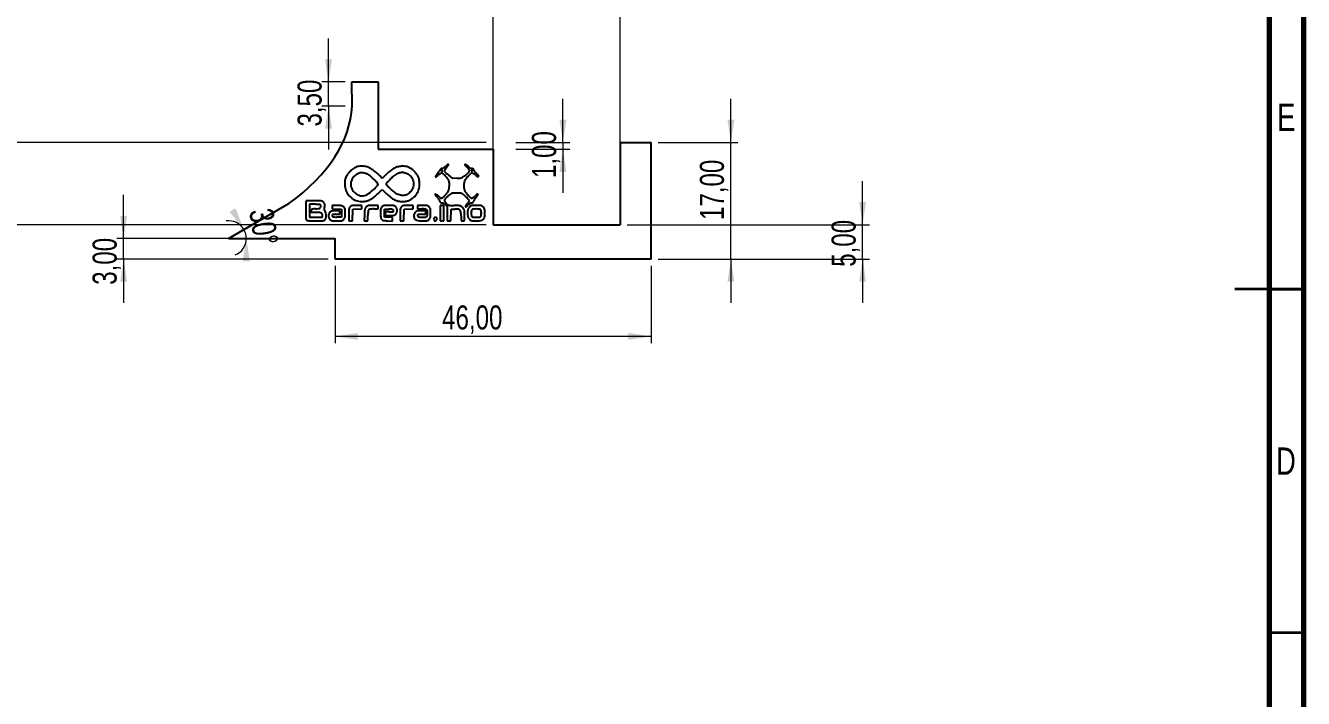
# Model space of a CAD drawing. Header units: millimetres. Extents: x 15 to 589, y 5 to 415.
# Drawn here: x 403 to 589, y 150.4 to 248.4 of the extents above; entities that cross this region are included whole.
import ezdxf

# ---------------------------------------------------------------- set-up
doc = ezdxf.new("R2010")
doc.units = ezdxf.units.MM
doc.styles.add('SLDTEXTSTYLE0', font='TXT', dxfattribs={"width": 0.75})
doc.dimstyles.new('SLDDIMSTYLE0', dxfattribs={"dimtxt": 3.5, "dimasz": 3.302, "dimexe": 0, "dimexo": 0.0625, "dimgap": 0.875, "dimtad": 1, "dimrnd": 1e-09, "dimzin": 12, "dimdsep": 46, "dimtxsty": 'SLDTEXTSTYLE0', "dimsah": 1, "dimcen": 0.09, "dimadec": 0, "dimazin": 3, "dimtfac": 1, "dimtofl": 0, "dimtmove": 0, "dimatfit": 3, "dimfxl": 1, "dimfrac": 2, "dimtolj": 1, "dimtzin": 12, "dimarcsym": 0})
doc.dimstyles.new('SLDDIMSTYLE1', dxfattribs={"dimtxt": 3.5, "dimasz": 3.302, "dimexe": 0, "dimexo": 0.0625, "dimgap": 0.875, "dimtad": 1, "dimrnd": 1e-09, "dimzin": 12, "dimdsep": 46, "dimtxsty": 'SLDTEXTSTYLE0', "dimsah": 1, "dimcen": 0.09, "dimadec": 0, "dimazin": 3, "dimtfac": 1, "dimtmove": 0, "dimatfit": 0, "dimfxl": 1, "dimfrac": 2, "dimtolj": 1, "dimtzin": 12, "dimarcsym": 0})
doc.dimstyles.new('SLDDIMSTYLE2', dxfattribs={"dimtxt": 3.5, "dimasz": 3.302, "dimexe": 0, "dimexo": 0.0625, "dimgap": 0.875, "dimtad": 1, "dimdec": 4, "dimzin": 12, "dimdsep": 46, "dimtxsty": 'SLDTEXTSTYLE0', "dimsah": 1, "dimcen": 0.09, "dimazin": 3, "dimtfac": 1, "dimtofl": 0, "dimtmove": 0, "dimatfit": 3, "dimfxl": 1, "dimfrac": 2, "dimtolj": 1, "dimtzin": 12, "dimarcsym": 0})

# ---------------------------------------------------------------- blocks, each defined once
blk = doc.blocks.new('_D_8')
at = {"color": 7, "linetype": 'Continuous', "lineweight": 0}
for p, q in [((471.06, 220.37), (471.06, 252.01)), ((489.56, 220.37), (489.56, 252.01)), ((471.06, 251.01), (489.56, 251.01)), ((489.56, 251.01), (496.17, 251.01))]:
    blk.add_line(p, q, dxfattribs=at)
at = {"color": 7, "linetype": 'Continuous', "lineweight": 18}
for points in [[(471.06, 251.01), (474.36, 250.5), (474.36, 251.52)], [(489.56, 251.01), (486.25, 251.52), (486.25, 250.5)]]:
    blk.add_solid(points, dxfattribs=at)
at = {"color": 7, "linetype": 'Continuous', "lineweight": 18, "insert": (484.53, 255.52), "char_height": 3.5, "attachment_point": 1, "style": 'SLDTEXTSTYLE0'}
blk.add_mtext('18,50', dxfattribs=at)
blk = doc.blocks.new('_D_9')
at = {"color": 7, "linetype": 'Continuous', "lineweight": 0}
for p, q in [((400.37, 231.37), (400.37, 237.72)), ((470.06, 231.37), (399.37, 231.37)), ((400.37, 231.37), (400.37, 219.37)), ((470.06, 219.37), (399.37, 219.37)), ((400.37, 219.37), (400.37, 213.02))]:
    blk.add_line(p, q, dxfattribs=at)
at = {"color": 7, "linetype": 'Continuous', "lineweight": 18}
for points in [[(400.37, 231.37), (400.88, 234.67), (399.87, 234.67)], [(400.37, 219.37), (399.87, 216.07), (400.88, 216.07)]]:
    blk.add_solid(points, dxfattribs=at)
at = {"color": 7, "linetype": 'Continuous', "lineweight": 18, "insert": (395.86, 220.06), "char_height": 3.5, "attachment_point": 1, "rotation": 90, "style": 'SLDTEXTSTYLE0'}
blk.add_mtext('12,00', dxfattribs=at)
blk = doc.blocks.new('_D_10')
at = {"color": 7, "linetype": 'Continuous', "lineweight": 0}
for p, q in [((448.06, 213.37), (448.06, 202.11)), ((494.06, 213.37), (494.06, 202.11)), ((494.06, 203.11), (448.06, 203.11))]:
    blk.add_line(p, q, dxfattribs=at)
at = {"color": 7, "linetype": 'Continuous', "lineweight": 18}
for points in [[(448.06, 203.11), (451.36, 202.61), (451.36, 203.62)], [(494.06, 203.11), (490.75, 203.62), (490.75, 202.61)]]:
    blk.add_solid(points, dxfattribs=at)
at = {"color": 7, "linetype": 'Continuous', "lineweight": 18, "insert": (463.63, 207.63), "char_height": 3.5, "attachment_point": 1, "style": 'SLDTEXTSTYLE0'}
blk.add_mtext('46,00', dxfattribs=at)
blk = doc.blocks.new('_D_11')
at = {"color": 7, "linetype": 'Continuous', "lineweight": 0}
for p, q in [((505.67, 231.37), (505.67, 237.72)), ((495.06, 231.37), (506.67, 231.37)), ((505.67, 214.37), (505.67, 231.37)), ((495.06, 214.37), (506.67, 214.37)), ((505.67, 214.37), (505.67, 208.02))]:
    blk.add_line(p, q, dxfattribs=at)
at = {"color": 7, "linetype": 'Continuous', "lineweight": 18}
for points in [[(505.67, 231.37), (506.17, 234.67), (505.16, 234.67)], [(505.67, 214.37), (505.16, 211.07), (506.17, 211.07)]]:
    blk.add_solid(points, dxfattribs=at)
at = {"color": 7, "linetype": 'Continuous', "lineweight": 18, "insert": (501.15, 220.06), "char_height": 3.5, "attachment_point": 1, "rotation": 90, "style": 'SLDTEXTSTYLE0'}
blk.add_mtext('17,00', dxfattribs=at)
blk = doc.blocks.new('_D_12')
at = {"color": 7, "linetype": 'Continuous', "lineweight": 0}
for p, q in [((524.83, 219.37), (524.83, 225.72)), ((490.56, 219.37), (525.83, 219.37)), ((524.83, 214.37), (524.83, 219.37)), ((495.06, 214.37), (525.83, 214.37)), ((524.83, 214.37), (524.83, 208.02))]:
    blk.add_line(p, q, dxfattribs=at)
at = {"color": 7, "linetype": 'Continuous', "lineweight": 18}
for points in [[(524.83, 219.37), (525.34, 222.67), (524.33, 222.67)], [(524.83, 214.37), (524.33, 211.07), (525.34, 211.07)]]:
    blk.add_solid(points, dxfattribs=at)
at = {"color": 7, "linetype": 'Continuous', "lineweight": 18, "insert": (520.32, 213.25), "char_height": 3.5, "attachment_point": 1, "rotation": 90, "style": 'SLDTEXTSTYLE0'}
blk.add_mtext('5,00', dxfattribs=at)
blk = doc.blocks.new('_D_13')
at = {"color": 7, "linetype": 'Continuous', "lineweight": 18}
for start, end in [(30, 97.8964), (0, 30), (292.1036, 0)]:
    blk.add_arc((432.55, 217.37), 2.58, start, end, dxfattribs=at)
for points in [[(434.78, 218.66), (433.57, 221.77), (432.69, 221.26)], [(435.13, 217.37), (434.62, 214.07), (435.64, 214.07)]]:
    blk.add_solid(points, dxfattribs=at)
at = {"color": 7, "linetype": 'Continuous', "lineweight": 18, "insert": (438.99, 221.97), "char_height": 3.5, "attachment_point": 1, "rotation": 279.1196, "style": 'SLDTEXTSTYLE0'}
blk.add_mtext('30°', dxfattribs=at)
blk = doc.blocks.new('_D_14')
at = {"color": 7, "linetype": 'Continuous', "lineweight": 0}
for p, q in [((447.1, 240.16), (447.1, 246.51)), ((449.51, 240.16), (446.1, 240.16)), ((447.1, 236.66), (447.1, 240.16)), ((449.52, 236.66), (446.1, 236.66)), ((447.1, 236.66), (447.1, 230.31))]:
    blk.add_line(p, q, dxfattribs=at)
at = {"color": 7, "linetype": 'Continuous', "lineweight": 18}
for points in [[(447.1, 240.16), (447.61, 243.46), (446.59, 243.46)], [(447.1, 236.66), (446.59, 233.35), (447.61, 233.35)]]:
    blk.add_solid(points, dxfattribs=at)
at = {"color": 7, "linetype": 'Continuous', "lineweight": 18, "insert": (442.59, 233.67), "char_height": 3.5, "attachment_point": 1, "rotation": 90, "style": 'SLDTEXTSTYLE0'}
blk.add_mtext('3,50', dxfattribs=at)
blk = doc.blocks.new('_D_15')
at = {"color": 7, "linetype": 'Continuous', "lineweight": 0}
for p, q in [((417.27, 217.37), (417.27, 223.72)), ((447.06, 217.37), (416.27, 217.37)), ((417.27, 214.37), (417.27, 217.37)), ((447.06, 214.37), (416.27, 214.37)), ((417.27, 214.37), (417.27, 208.02))]:
    blk.add_line(p, q, dxfattribs=at)
at = {"color": 7, "linetype": 'Continuous', "lineweight": 18}
for points in [[(417.27, 217.37), (417.78, 220.67), (416.77, 220.67)], [(417.27, 214.37), (416.77, 211.07), (417.78, 211.07)]]:
    blk.add_solid(points, dxfattribs=at)
at = {"color": 7, "linetype": 'Continuous', "lineweight": 18, "insert": (412.76, 210.63), "char_height": 3.5, "attachment_point": 1, "rotation": 90, "style": 'SLDTEXTSTYLE0'}
blk.add_mtext('3,00', dxfattribs=at)
blk = doc.blocks.new('_D_16')
at = {"color": 7, "linetype": 'Continuous', "lineweight": 0}
for p, q in [((481.22, 231.37), (481.22, 237.72)), ((474.37, 231.37), (482.22, 231.37)), ((481.22, 231.37), (481.22, 230.37)), ((474.37, 230.37), (482.22, 230.37)), ((481.22, 230.37), (481.22, 224.02))]:
    blk.add_line(p, q, dxfattribs=at)
at = {"color": 7, "linetype": 'Continuous', "lineweight": 18}
for points in [[(481.22, 231.37), (481.73, 234.67), (480.71, 234.67)], [(481.22, 230.37), (480.71, 227.07), (481.73, 227.07)]]:
    blk.add_solid(points, dxfattribs=at)
at = {"color": 7, "linetype": 'Continuous', "lineweight": 18, "insert": (476.71, 226.17), "char_height": 3.5, "attachment_point": 1, "rotation": 90, "style": 'SLDTEXTSTYLE0'}
blk.add_mtext('1,00', dxfattribs=at)

msp = doc.modelspace()

# ---------------------------------------------------------------- linework, layer by layer
at = {"color": 7, "linetype": 'Continuous', "lineweight": 70}
for p, q in [((589, 415), (589, 5)), ((584, 410), (584, 10))]:
    msp.add_line(p, q, dxfattribs=at)
at = {"color": 7, "linetype": 'Continuous', "lineweight": 25}
for p, q in [((450.51534, 236.65556), (450.50884, 240.15556)), ((450.50884, 240.15556), (454.31649, 240.15556)), ((454.31649, 240.15556), (454.31649, 230.3693)), ((489.55514, 231.3693), (489.55514, 219.3693)), ((489.55514, 231.3693), (494.05514, 231.3693)), ((494.05514, 214.3693), (494.05514, 231.3693)), ((454.31649, 230.3693), (471.05514, 230.3693)), ((471.05514, 230.3693), (471.05514, 219.3693)), ((454.88615, 226.11439), (454.54491, 226.50206)), ((455.53457, 226.73868), (454.88615, 226.11439)), ((465.18006, 226.12907), (464.58972, 226.57919)), ((465.8121, 226.13894), (465.18006, 226.12907)), ((454.28332, 223.89566), (454.9192, 224.51285)), ((454.9192, 224.51285), (455.54881, 223.89566)), ((432.55054, 217.3693), (441.34005, 222.44393)), ((445.16277, 222.34738), (444.31548, 222.37226)), ((444.31548, 222.37226), (444.31548, 220.45406)), ((444.5762, 221.1493), (444.5762, 221.4002)), ((448.27395, 222.19215), (447.61786, 222.19215)), ((447.61786, 222.19215), (447.61786, 221.67804)), ((447.61786, 221.67804), (448.96488, 221.62727)), ((448.74762, 221.41001), (448.13533, 221.41001)), ((448.74762, 220.88858), (448.74762, 221.41001)), ((448.96488, 221.62727), (448.96488, 220.49751)), ((450.56632, 219.93263), (450.61606, 221.62727)), ((450.61606, 221.62727), (451.96308, 221.67804)), ((451.96308, 222.19215), (451.23612, 222.19215)), ((451.96308, 221.67804), (451.96308, 222.19215)), ((454.30951, 222.19215), (453.57567, 222.19215)), ((453.6751, 221.67073), (454.30951, 221.67073)), ((454.30951, 221.67073), (454.30951, 222.19215)), ((455.22201, 220.49751), (455.22201, 221.62727)), ((455.22201, 221.62727), (455.87381, 221.62727)), ((458.04011, 219.93263), (458.08986, 221.62727)), ((458.08986, 221.62727), (459.43688, 221.67804)), ((459.43688, 222.19215), (458.70991, 222.19215)), ((459.43688, 221.67804), (459.43688, 222.19215)), ((460.78786, 222.19215), (460.04521, 222.19215)), ((460.04521, 222.19215), (460.04521, 221.67073)), ((460.04521, 221.67073), (460.69394, 221.67073)), ((461.26187, 221.41001), (460.60614, 221.41001)), ((461.26187, 220.88858), (461.26187, 221.41001)), ((463.86901, 222.19215), (463.34758, 222.19215)), ((463.34758, 222.19215), (463.34758, 219.93263)), ((463.86901, 219.93263), (463.86901, 222.19215)), ((464.108, 222.27773), (464.39044, 222.02079)), ((464.39044, 222.02079), (464.39044, 219.93263)), ((464.90557, 219.93263), (464.95532, 221.62727)), ((464.95532, 221.62727), (465.49443, 221.65304)), ((444.31548, 220.45406), (446.22738, 220.45406)), ((445.2975, 221.1493), (444.5762, 221.1493)), ((446.22738, 220.45406), (446.22738, 220.69739)), ((448.17668, 220.88858), (448.74762, 220.88858)), ((448.96488, 220.49751), (448.31308, 220.49751)), ((450.05118, 220.8823), (450.05118, 219.93263)), ((450.05118, 219.93263), (450.56632, 219.93263)), ((452.32452, 220.85281), (452.29488, 219.93263)), ((452.29488, 219.93263), (452.83213, 219.93263)), ((452.83213, 219.93263), (452.83213, 220.6974)), ((456.39522, 220.44612), (455.22201, 220.49751)), ((455.96672, 221.2362), (455.35236, 221.2362)), ((455.35236, 221.2362), (455.35236, 220.71478)), ((455.35236, 220.71478), (456.0081, 220.71478)), ((455.69147, 219.94619), (456.39522, 219.91423)), ((456.39522, 219.91423), (456.39522, 220.44612)), ((457.52498, 220.8823), (457.52498, 219.93263)), ((457.52498, 219.93263), (458.04011, 219.93263)), ((460.64751, 220.88858), (461.26187, 220.88858)), ((463.34758, 219.93263), (463.86901, 219.93263)), ((464.39044, 219.93263), (464.90557, 219.93263)), ((466.38924, 220.62787), (466.38924, 219.93263)), ((466.38924, 219.93263), (466.91067, 219.93263)), ((466.91067, 219.93263), (466.91067, 220.66567)), ((471.05514, 219.3693), (489.55514, 219.3693)), ((432.55054, 217.3693), (448.05514, 217.3693)), ((448.05514, 214.3693), (448.05514, 217.3693)), ((494.05514, 214.3693), (448.05514, 214.3693))]:
    msp.add_line(p, q, dxfattribs=at)
at = {"color": 7, "linetype": 'Continuous', "lineweight": 35}
for p, q in [((589, 210), (579, 210)), ((584, 210), (589, 210)), ((584, 160), (589, 160))]:
    msp.add_line(p, q, dxfattribs=at)
at = {"color": 7, "linetype": 'Continuous', "lineweight": 25}
for centre, radius, start, end in [((452.64473, 224.77559), 3.38325, 136.0867217, 148.0806012), ((452.60817, 224.81078), 3.33251, 124.013726, 136.0866844), ((451.84984, 225.93446), 1.97688, 106.1628244, 124.0136927), ((451.85416, 225.91957), 1.99239, 96.2981943, 106.1627857), ((452.07597, 225.08282), 1.8632, 96.463433, 106.8472129), ((451.91878, 225.33405), 2.58147, 88.1747021, 96.2981318), ((451.99423, 225.80435), 1.13705, 81.4315211, 96.463433), ((451.91613, 225.25103), 2.66452, 80.1725996, 88.1746187), ((451.95468, 225.54185), 1.40251, 68.1796137, 81.431548), ((451.96846, 225.55314), 2.35792, 71.4020434, 80.1725996), ((451.95218, 225.50475), 2.40898, 60.1823406, 71.4020868), ((449.92597, 221.96931), 6.48388, 54.8238297, 60.1823406), ((449.76247, 221.73732), 6.7677, 49.5045816, 54.8238831), ((461.25961, 220.79236), 8.25439, 128.116289, 133.9138439), ((458.08148, 224.84321), 3.10561, 116.0894659, 128.1162572), ((457.74356, 225.5333), 2.33722, 101.8754802, 116.0894989), ((457.8687, 224.93824), 2.9453, 89.9241357, 101.8755033), ((457.86395, 221.35032), 6.53323, 86.6786924, 89.9241668), ((458.15641, 226.38996), 1.48511, 76.9301005, 86.6787086), ((458.2104, 226.62252), 1.24637, 66.0278314, 76.9300918), ((457.23756, 224.43462), 3.6408, 61.1266142, 66.0278645), ((457.86981, 225.58119), 2.33146, 49.7145377, 61.126666), ((457.14004, 224.72022), 3.4601, 41.2251999, 49.7146121), ((457.23222, 224.80098), 3.33755, 32.6145624, 41.2252727), ((461.2368, 228.45757), 2.38979, 315.6818992, 319.9769754), ((461.67392, 228.09049), 1.81898, 319.9769085, 325.247191), ((461.89316, 227.93839), 1.55214, 325.2471334, 330.3593607), ((463.11941, 227.24063), 0.14127, 330.3592855, 0.0000057), ((463.54938, 227.24063), 0.2887, 153.9103609, 180.000039), ((463.61887, 227.2066), 0.36607, 132.074187, 153.9104418), ((463.64011, 227.18307), 0.39777, 111.2165883, 132.0742919), ((463.63687, 227.19141), 0.38882, 90.0000405, 111.2165837), ((463.60761, 227.23262), 0.08622, 157.3716175, 202.6283825), ((463.60879, 227.23213), 0.08749, 112.6283825, 157.3716175), ((463.60879, 227.23311), 0.08749, 202.6283825, 247.3716175), ((463.6083, 227.23331), 0.08622, 67.3716175, 112.6283825), ((463.6083, 227.23193), 0.08622, 247.3716175, 292.6283825), ((463.63687, 227.78279), 0.20256, 270.000037, 295.1699159), ((463.60781, 227.23213), 0.08749, 22.6283825, 67.3716175), ((463.60781, 227.23311), 0.08749, 292.6283825, 337.3716175), ((463.60899, 227.23262), 0.08622, 337.3716175, 22.6283825), ((463.1113, 228.90121), 1.43831, 295.1699649, 301.0962359), ((462.96013, 229.15185), 1.731, 301.0961769, 306.9212155), ((464.10468, 227.20378), 0.13656, 157.1645776, 190.9574107), ((464.13307, 227.20927), 0.16547, 190.9573116, 222.7507829), ((465.05341, 226.80428), 1.16597, 150.1906199, 157.1645715), ((462.78234, 229.38847), 2.02698, 306.9211573, 312.0959201), ((466.87433, 229.74334), 3.89857, 222.7508057, 225.9628259), ((465.30609, 226.65952), 1.45718, 143.4140232, 150.1905967), ((465.67801, 226.38344), 1.92037, 137.9040862, 143.4139617), ((472.94658, 218.13784), 13.1351, 130.7242213, 132.0958658), ((466.9253, 229.79606), 3.9719, 225.9628314, 229.7983111), ((461.33449, 230.30755), 3.93325, 317.9041522, 320.5634738), ((462.35414, 229.4689), 2.61301, 320.5634963, 324.176498), ((464.74319, 227.66701), 0.56128, 117.2084475, 130.7241867), ((462.30121, 229.5071), 2.67829, 324.1765684, 327.0737425), ((464.50774, 228.12499), 0.04633, 47.6232564, 117.2084595), ((464.48668, 228.10191), 0.07757, 0.0000206, 47.6232564), ((464.47112, 228.10191), 0.09312, 327.0737425, 359.9999966), ((466.94988, 228.11401), 0.03921, 69.7651695, 179.9999901), ((466.98366, 228.11401), 0.07299, 179.9999973, 218.6017566), ((469.00454, 229.72735), 2.65888, 218.6018322, 221.4880118), ((466.45694, 226.77676), 1.46442, 61.3938118, 69.7651255), ((468.88658, 229.62304), 2.50141, 221.4880348, 225.2364487), ((469.89876, 230.64361), 3.9388, 225.2364685, 227.9040395), ((466.23938, 226.37784), 1.91881, 53.4914684, 61.3937777), ((465.93811, 226.25965), 1.96933, 42.4434234, 47.9040527), ((466.67666, 226.96859), 1.18382, 42.1447332, 53.4914766), ((466.21931, 226.51681), 1.58827, 36.0273242, 42.4434623), ((466.25695, 227.93866), 1.5405, 317.6678242, 324.1682347), ((466.45822, 226.69056), 1.29285, 29.4474796, 36.027352), ((466.49127, 227.76946), 1.25149, 324.168238, 330.8605449), ((467.94791, 228.11906), 0.53072, 222.1447384, 233.3934009), ((467.43667, 227.24296), 0.16924, 359.9999525, 29.4475086), ((467.43568, 227.24296), 0.17023, 330.8606312, 359.9999845), ((468.04773, 228.25344), 0.69812, 233.3934952, 242.5522743), ((468.01804, 228.19628), 0.6337, 242.5522642, 252.0542485), ((467.90616, 227.85085), 0.27061, 252.0543017, 269.9999299), ((467.95284, 227.23262), 0.08622, 157.3716175, 202.6283825), ((467.95402, 227.23213), 0.08749, 112.6283825, 157.3716175), ((467.95402, 227.23311), 0.08749, 202.6283825, 247.3716175), ((467.90616, 227.12694), 0.4533, 70.6842386, 89.9999923), ((467.95353, 227.23331), 0.08622, 67.3716175, 112.6283825), ((467.95353, 227.23193), 0.08622, 247.3716175, 292.6283825), ((467.95303, 227.23213), 0.08749, 22.6283825, 67.3716175), ((467.95303, 227.23311), 0.08749, 292.6283825, 337.3716175), ((467.95421, 227.23262), 0.08622, 337.3716175, 22.6283825), ((467.9218, 227.17154), 0.40604, 49.7060854, 70.684247), ((467.95585, 227.2117), 0.35338, 27.0360928, 49.7062247), ((468.02177, 227.24534), 0.27937, 359.9999375, 27.0361449), ((468.4256, 227.24534), 0.12445, 180.0000374, 213.4041714), ((469.87825, 228.20334), 1.86455, 213.4042068, 218.0339926), ((470.07327, 228.35589), 2.11215, 218.0339875, 223.0206834), ((451.50931, 225.4483), 2.05951, 164.8606745, 183.3005026), ((452.72315, 225.5183), 3.27537, 183.3004854, 196.3265019), ((451.60739, 225.42176), 2.16112, 148.0806487, 164.8607232), ((451.72457, 225.25145), 1.40243, 172.4282743, 191.9788485), ((451.97444, 225.21823), 1.6545, 155.1565877, 172.4282868), ((452.20384, 225.11202), 1.9073, 143.8165046, 155.156618), ((452.10046, 225.18764), 1.77921, 131.869556, 143.816581), ((452.05445, 225.23898), 1.71028, 119.6736305, 131.8695061), ((451.99946, 225.33549), 1.5992, 106.847227, 119.6736305), ((451.03933, 223.25567), 3.86513, 61.9602334, 68.1796527), ((451.88951, 224.85197), 2.05655, 49.1576082, 61.9601946), ((446.60918, 218.74379), 10.13069, 45.2322904, 49.1575842), ((442.73707, 214.84013), 15.62904, 42.6926442, 45.2323476), ((449.28565, 229.16999), 6.40566, 319.1845635, 321.2609057), ((451.67125, 223.97257), 3.82835, 41.3553708, 49.5046204), ((453.99849, 225.22919), 0.3074, 359.9999987, 42.6926756), ((454.1977, 225.22919), 0.10819, 321.2608006, 359.999978), ((458.50243, 225.61377), 1.82955, 19.1098295, 32.614606), ((459.17227, 225.84585), 1.12065, 10.2655179, 19.109885), ((457.59736, 225.26625), 2.7496, 345.091053, 0.2294609), ((455.96522, 225.26502), 4.37986, 7.0554021, 10.2655892), ((455.45343, 225.20167), 4.89557, 3.8942874, 7.0554389), ((456.32734, 225.26116), 4.01963, 0.2294967, 3.8942807), ((462.78274, 226.41322), 0.12742, 140.8133865, 206.8269772), ((462.73031, 226.3867), 0.06866, 206.8269723, 306.2291841), ((466.0985, 223.71025), 4.4053, 135.6819347, 140.8134037), ((460.62571, 229.2592), 3.62963, 306.2291629, 312.0958857), ((464.54511, 224.92089), 2.21695, 127.1443314, 132.0959788), ((464.32482, 225.2117), 1.85213, 121.4780316, 127.1443461), ((464.16442, 225.47369), 1.54494, 115.7604223, 121.4780421), ((463.58006, 226.68462), 0.20038, 89.9999727, 115.7604382), ((463.58006, 226.61673), 0.26827, 53.8473777, 89.9999646), ((462.39804, 224.99891), 2.27189, 46.3419877, 53.8473425), ((461.76714, 224.33775), 3.18577, 39.5238873, 46.3419064), ((459.80871, 222.72197), 5.72471, 35.1275372, 39.523876), ((468.12274, 231.21294), 5.827, 229.7982486, 232.6761691), ((463.25197, 225.1444), 1.51469, 26.7480448, 35.127598), ((463.99112, 225.51693), 0.68697, 11.6142558, 26.7481001), ((460.94434, 225.20929), 3.74093, 351.0314269, 358.0278176), ((463.5534, 225.42697), 1.13384, 0.6598435, 11.614239), ((456.86132, 225.3499), 7.82636, 358.0277552, 0.6598076), ((465.74443, 230.47459), 4.33618, 270.8942329, 276.8498104), ((466.1321, 227.24736), 1.08575, 276.8497631, 293.5192747), ((466.04079, 227.45716), 1.31456, 293.5192815, 308.2101622), ((471.23941, 225.06634), 4.43394, 176.623948, 180.0000294), ((472.62345, 225.06634), 5.81798, 180.0000122, 183.173308), ((469.18877, 225.18731), 2.37973, 171.2448489, 176.6239347), ((468.49637, 225.29395), 1.67917, 165.1853615, 171.2449258), ((461.94201, 232.66387), 7.94101, 308.2102287, 312.0958852), ((467.14113, 225.65239), 0.27733, 142.238476, 165.1854511), ((479.3002, 216.23392), 15.65753, 140.0981946, 142.2384735), ((465.99707, 228.17539), 1.89204, 312.0958957, 317.6678435), ((471.49995, 222.75634), 5.48965, 135.4204661, 140.0981315), ((470.31174, 223.92725), 3.82145, 130.4777527, 135.4204661), ((467.96918, 226.67219), 0.21281, 90.0000135, 130.4777271), ((467.96918, 226.65914), 0.22586, 67.4653691, 90.0000052), ((467.48997, 225.50422), 1.47625, 61.8340752, 67.4653459), ((467.35606, 225.25411), 1.75995, 56.2984677, 61.8339968), ((467.23887, 225.07842), 1.97114, 51.213899, 56.2984089), ((471.2531, 230.07359), 4.43712, 231.213882, 236.3613858), ((470.70088, 228.94158), 2.9706, 223.0207186, 226.882547), ((465.98612, 223.90635), 3.92741, 41.2798909, 46.882531), ((468.85741, 226.47305), 0.11239, 236.3613676, 308.7987649), ((468.87909, 226.44609), 0.0778, 308.7986711, 41.2798768), ((452.68709, 225.50774), 3.2378, 196.3265066, 209.4196843), ((451.54707, 224.86485), 1.929, 209.4196259, 228.7164921), ((452.95997, 226.47406), 4.07046, 228.7164959, 236.0006902), ((451.83309, 225.27447), 1.51337, 191.9788698, 210.6994274), ((452.3958, 225.60858), 2.1678, 210.699455, 224.9999984), ((452.23685, 225.44963), 1.943, 225.0000096, 247.408668), ((451.95383, 224.76943), 1.20628, 247.4087094, 279.4271754), ((451.84993, 225.39519), 1.8406, 279.4271696, 304.0607251), ((449.38856, 229.03599), 6.23535, 304.0607202, 313.9909645), ((451.77829, 225.75043), 3.04938, 296.061819, 308.1999125), ((448.75904, 229.58722), 7.93168, 308.1999487, 314.1454794), ((447.76488, 230.71789), 8.5731, 313.9909794, 316.1172794), ((450.1552, 228.41902), 5.25672, 316.1173222, 319.1845259), ((460.94161, 229.39698), 7.7037, 225.5707475, 231.6759052), ((458.02436, 225.70628), 2.99927, 231.675881, 244.0242218), ((457.409, 225.80681), 3.21117, 297.4909225, 311.0728928), ((457.93145, 225.20735), 2.41599, 311.0729066, 327.8839829), ((458.01457, 225.15518), 2.31786, 327.8839902, 345.0909688), ((462.60665, 223.77954), 0.03328, 135.0001206, 211.8232484), ((463.66908, 224.43887), 1.28367, 211.8232036, 217.37866), ((462.6449, 223.7413), 0.08737, 63.6132173, 134.999976), ((463.89205, 224.60922), 1.56427, 217.378745, 223.3622731), ((461.2775, 220.9851), 3.16412, 58.2313488, 63.6131832), ((464.97317, 225.63024), 3.05131, 223.3622965, 226.9915662), ((461.21683, 221.60324), 2.45567, 42.302012, 46.9915899), ((461.53671, 221.40367), 2.6718, 51.7393521, 58.2312897), ((461.64627, 221.99402), 1.87504, 36.5612456, 42.3019985), ((462.99109, 223.24783), 0.32314, 20.993624, 51.7393121), ((463.46288, 223.42888), 0.18219, 200.9936111, 246.9063893), ((463.47919, 223.46714), 0.22378, 246.9063928, 286.2857401), ((463.37542, 223.82232), 0.59382, 286.2857116, 307.9520769), ((462.48689, 224.96156), 2.03859, 307.9519947, 316.6009243), ((458.33909, 228.88382), 7.7472, 316.6009102, 320.7889946), ((471.78086, 215.94665), 10.52614, 134.8948917, 137.5477969), ((463.16563, 224.94584), 1.51799, 320.7890466, 334.8044313), ((469.33968, 218.39681), 7.06743, 130.9547505, 134.8949368), ((463.44427, 224.81475), 1.21005, 334.8044977, 351.0314524), ((465.48157, 222.84214), 1.18136, 116.1618741, 130.9547764), ((465.15365, 223.50968), 0.43762, 93.1163445, 116.161787), ((466.05159, 207.01674), 16.95498, 91.4653169, 93.1163235), ((465.90667, 212.68251), 11.28736, 88.9467524, 91.4653735), ((466.05608, 220.80951), 3.15899, 82.4491429, 88.9468055), ((466.43611, 223.67643), 0.26699, 47.5527906, 82.4491896), ((445.29069, 200.55748), 31.59773, 46.3849358, 47.5528428), ((468.19081, 224.82059), 1.37853, 183.1733344, 192.4211221), ((467.70003, 224.71249), 0.87598, 192.4211144, 204.6028588), ((467.9668, 224.83465), 1.16939, 204.6028678, 214.4125564), ((470.51064, 226.57727), 4.25288, 214.4125025, 219.959255), ((440.68735, 195.72606), 38.27105, 45.407682, 46.3849129), ((470.81141, 226.82928), 4.64527, 219.959221, 225.1507056), ((471.08171, 227.101), 5.02853, 225.1507352, 229.3188873), ((467.94577, 223.45271), 0.2177, 229.3188783, 270.0000107), ((467.94577, 223.37595), 0.14094, 270.0000303, 299.6655409), ((467.24612, 224.60427), 1.55455, 299.6656326, 304.7680099), ((467.09421, 224.82311), 1.82094, 304.7680651, 310.0312467), ((466.72549, 225.26205), 2.3942, 310.0312213, 314.3180499), ((470.21098, 221.92491), 2.19269, 142.3841987, 147.4517574), ((471.68901, 220.17894), 4.71033, 129.4099064, 134.3180292), ((470.52109, 221.68596), 2.58418, 137.9040686, 142.384257), ((465.51181, 226.21154), 4.16665, 317.9041233, 323.2483923), ((468.77007, 223.73127), 0.11259, 57.5225945, 129.4098693), ((468.79037, 223.76318), 0.07477, 323.2484045, 57.5226551), ((444.03405, 222.65208), 0.25416, 134.9999377, 180.2700776), ((553.93744, 223.17001), 110.15877, 180.2700132, 180.9020987), ((550.59517, 223.11729), 106.81609, 180.9020476, 181.5526968), ((443.91157, 222.77455), 0.08095, 92.4044415, 134.9999503), ((445.02206, 196.32828), 26.55053, 91.6873442, 92.4044558), ((444.6192, 210.00453), 12.86835, 89.9468109, 91.6874232), ((445.21135, 221.4002), 0.63516, 166.2161018, 180), ((444.69937, 221.52581), 0.10799, 115.1754498, 166.2160222), ((444.6098, 199.86165), 23.01124, 88.8204178, 89.9468437), ((444.81443, 221.28101), 0.37848, 94.5458437, 115.1753274), ((446.1671, 204.26767), 17.44551, 93.2340025, 94.5458324), ((443.73524, 157.38729), 65.4946, 88.1509872, 88.8204292), ((443.8855, 178.83631), 43.52981, 87.5773434, 88.3185609), ((444.78489, 228.72972), 7.05556, 273.2340799, 276.6965441), ((445.53742, 222.32043), 0.60224, 276.6966004, 297.7074882), ((445.69452, 221.59401), 0.73386, 73.7258832, 87.5773219), ((445.69983, 222.01118), 0.25295, 297.7075645, 335.1817582), ((445.79194, 221.09645), 1.75225, 79.0346214, 88.151069), ((445.87012, 222.19554), 0.10723, 20.1727599, 73.7257817), ((445.33387, 222.18042), 0.65614, 335.1818605, 353.5838895), ((445.71293, 222.13779), 0.27469, 353.583943, 20.1727766), ((446.04715, 222.41365), 0.41055, 54.2360898, 79.0347071), ((445.90543, 222.21688), 0.65304, 36.7193869, 54.2360898), ((445.49155, 221.90817), 1.16938, 28.2425367, 36.7193611), ((446.96917, 221.64048), 0.51099, 170.695968, 186.5726216), ((446.77897, 221.61856), 0.31954, 186.5727138, 208.1811568), ((450.26018, 221.10131), 3.84588, 167.110834, 170.6958823), ((447.28767, 221.89111), 0.89665, 208.1812163, 218.1885493), ((442.87555, 222.79115), 3.72963, 347.1108176, 350.8509832), ((446.21716, 222.29793), 0.34572, 7.2373305, 28.2425367), ((446.06109, 222.27811), 0.50304, 350.851022, 7.237366), ((447.71192, 220.909), 0.47938, 104.4869167, 123.1047971), ((447.82938, 220.45441), 0.94891, 92.5067056, 104.4868716), ((448.13533, 213.46566), 7.94435, 90, 92.5066945), ((448.27395, 217.25195), 4.9402, 86.6479444, 90), ((448.37733, 219.01698), 3.17215, 81.9764082, 86.6478882), ((448.49108, 219.82397), 2.35718, 76.729418, 81.9763471), ((448.88857, 221.50933), 0.62558, 62.6556237, 76.729418), ((448.78023, 221.29982), 0.86145, 46.9514207, 62.6555897), ((449.10267, 221.64501), 0.38909, 18.5060959, 46.9514207), ((448.59413, 221.47479), 0.92536, 2.5197475, 18.5061062), ((437.9842, 221.00788), 11.54556, 0.0000094, 2.5197763), ((486.65866, 220.8823), 36.60747, 179.0528214, 180), ((451.37392, 221.46566), 1.31792, 168.5423834, 179.0529094), ((450.45008, 221.6529), 0.37529, 143.6750751, 168.5423998), ((450.71707, 221.4566), 0.70668, 128.188639, 143.6749933), ((450.73603, 221.4325), 0.73734, 114.3220915, 128.188601), ((450.74242, 221.41836), 0.75285, 100.670418, 114.3220427), ((450.90053, 220.57918), 1.6068, 92.1061249, 100.6703763), ((451.75291, 224.68447), 1.91184, 236.0006552, 248.8185488), ((451.23612, 211.45398), 10.73817, 90, 92.1061471), ((451.72599, 224.61499), 1.83733, 248.818515, 261.9434451), ((451.96394, 226.29607), 3.53516, 261.9434516, 269.9860802), ((451.96381, 225.73231), 2.97141, 269.9860473, 281.8302175), ((482.249, 219.88902), 29.93999, 177.0485547, 178.1552911), ((453.66966, 221.36251), 1.32269, 166.3927279, 177.0484751), ((452.8105, 221.57048), 0.43872, 143.7572283, 166.3926367), ((453.19351, 221.28972), 0.91361, 130.6793845, 143.757257), ((452.09614, 225.10052), 2.32591, 281.8302139, 296.0618118), ((453.23251, 221.24434), 0.97346, 119.0037402, 130.6794467), ((453.04849, 221.57626), 0.59393, 102.0989947, 119.0037566), ((455.2596, 220.99905), 2.41703, 168.451792, 173.1571769), ((453.05292, 221.44994), 0.16476, 135.000032, 168.4517264), ((453.19603, 220.888), 1.29783, 91.9079417, 102.0989516), ((453.05053, 221.45233), 0.16138, 103.086686, 134.9999673), ((453.46736, 219.6592), 2.00231, 98.0357472, 103.0865836), ((453.57567, 209.4915), 12.70066, 90, 91.9079047), ((453.55095, 219.0671), 2.60029, 93.0792646, 98.0357226), ((453.6751, 216.75927), 4.91146, 90, 93.0792939), ((466.23359, 221.07596), 11.57647, 178.0175692, 179.9999537), ((455.74149, 221.43913), 1.07808, 166.7071271, 178.0175194), ((455.15914, 221.57672), 0.4797, 147.5096931, 166.707111), ((455.47145, 221.37783), 0.84996, 135.0000066, 147.5096753), ((455.44907, 221.40021), 0.81831, 121.6564653, 134.9999931), ((455.27567, 221.68144), 0.48792, 102.0023549, 121.6564464), ((455.43722, 220.92158), 1.26476, 91.5248976, 102.0022617), ((455.87377, 204.52264), 17.66951, 89.9999467, 91.5249087), ((455.87381, 204.52264), 17.66951, 88.4750913, 90.0000533), ((455.87381, 204.85941), 16.76786, 88.6355184, 90), ((456.25807, 220.99195), 0.63074, 73.9473693, 88.6355111), ((456.31036, 220.92158), 1.26476, 77.9977383, 88.4751024), ((456.39289, 221.46049), 0.1432, 33.7466437, 73.9473289), ((456.29491, 221.39503), 0.26102, 8.0832477, 33.7466259), ((456.2918, 221.39459), 0.26417, 343.9749991, 8.0832929), ((456.47191, 221.68144), 0.48792, 58.3435068, 77.9976451), ((457.72073, 225.08309), 2.30604, 244.0241758, 258.4347526), ((456.29851, 221.40021), 0.81831, 45.0000069, 58.3435068), ((456.28937, 221.39107), 0.83123, 34.7020652, 45.0000085), ((456.45092, 221.50294), 0.63473, 22.0978682, 34.7020652), ((456.43708, 221.49732), 0.64967, 9.6561085, 22.0978668), ((456.17932, 221.45346), 0.91113, 350.3438915, 9.6561085), ((457.85518, 225.74006), 2.97663, 258.4347029, 270.3353295), ((494.13245, 220.8823), 36.60747, 179.0528214, 180), ((458.84772, 221.46566), 1.31792, 168.5423834, 179.0529094), ((457.92388, 221.6529), 0.37529, 143.6750751, 168.5423998), ((458.19087, 221.4566), 0.70668, 128.188639, 143.6749933), ((458.20982, 221.4325), 0.73734, 114.3220915, 128.188601), ((457.83831, 228.62342), 5.86004, 270.3352504, 273.6205945), ((458.21621, 221.41836), 0.75285, 100.670418, 114.3220427), ((458.37433, 220.57918), 1.6068, 92.1061249, 100.6703763), ((458.07916, 224.81703), 2.04604, 273.6205781, 280.8228068), ((458.70991, 211.45398), 10.73817, 90, 92.1061471), ((458.18688, 224.25357), 1.47237, 280.8228041, 289.5451959), ((458.12166, 224.43729), 1.66732, 289.545154, 297.490956), ((460.13892, 220.90917), 0.47878, 103.7908532, 122.7631771), ((460.26791, 220.38363), 1.01992, 92.1882816, 103.7908385), ((460.60614, 211.53159), 9.87842, 90, 92.188189), ((460.69394, 216.62823), 5.04249, 84.7132642, 90), ((460.78786, 207.59842), 14.59374, 88.2832671, 90), ((461.11865, 221.218), 0.43311, 52.7788968, 84.7133061), ((461.18989, 221.01196), 1.17417, 77.4210798, 88.2833236), ((461.20495, 221.33162), 0.29044, 10.702499, 52.7789266), ((461.34038, 221.68641), 0.48314, 57.9468197, 77.4210976), ((459.6687, 221.04127), 1.85389, 359.9999459, 10.7025736), ((461.1545, 221.38954), 0.8334, 45.0000312, 57.9468197), ((461.14573, 221.38078), 0.84579, 32.3794476, 44.9999281), ((461.45434, 221.57647), 0.48037, 13.1028203, 32.3794476), ((460.84878, 221.43552), 1.10211, 1.9085028, 13.1027504), ((449.65017, 221.06238), 12.30694, 0.0000456, 1.9084093), ((461.89425, 222.17794), 1.5663, 30.8786793, 36.5612558), ((463.10448, 222.90163), 0.1562, 359.9999879, 30.8786898), ((463.61496, 222.90163), 0.35428, 180.0000361, 203.3201892), ((463.61382, 222.90114), 0.35304, 203.320256, 226.7018752), ((463.63068, 222.91903), 0.37762, 226.701818, 249.2030883), ((463.65373, 222.97973), 0.44255, 249.2030412, 269.1808282), ((463.64402, 222.30065), 0.2366, 67.3992628, 89.1807831), ((463.29759, 221.46843), 1.13804, 60.6039935, 67.3993436), ((463.18655, 221.27132), 1.36428, 54.0867251, 60.6040815), ((464.1784, 222.90136), 0.22248, 137.5477357, 180.0000097), ((464.10877, 222.90136), 0.15286, 180.0000906, 207.4554523), ((465.07821, 223.40506), 1.24534, 207.4554635, 213.313712), ((463.16353, 221.23954), 1.40352, 47.7065825, 54.0867659), ((465.29073, 223.54473), 1.49965, 213.3137332, 219.1252587), ((465.55683, 223.76118), 1.84267, 219.1252358, 224.1050595), ((465.60119, 223.80418), 1.90445, 224.1051054, 231.8776198), ((464.68872, 222.64139), 0.42638, 231.8776319, 255.4833128), ((464.82376, 223.16294), 0.96513, 255.4833242, 268.6987114), ((465.35117, 246.38183), 24.19001, 268.6987644, 269.977593), ((465.33647, 208.81777), 13.37406, 88.0755921, 89.9775391), ((465.62913, 218.83488), 2.82138, 82.8533922, 92.7365002), ((465.70747, 219.85942), 2.32618, 81.1369048, 88.0755947), ((465.93035, 221.23727), 0.40017, 41.1158276, 82.8534208), ((465.88901, 221.02367), 1.14786, 70.516822, 81.1368936), ((465.8399, 221.15833), 0.52023, 6.2824208, 41.1158983), ((465.94245, 221.17471), 0.98764, 58.6294013, 70.5167711), ((465.93476, 221.16209), 1.00242, 41.3694961, 58.6293452), ((466.16845, 221.3679), 0.69103, 18.5611441, 41.369479), ((465.52497, 221.15183), 1.36981, 3.7445034, 18.5611414), ((467.12797, 222.06799), 0.12742, 140.8133865, 206.8269772), ((467.07554, 222.04147), 0.06866, 206.8269723, 306.2291841), ((470.44372, 219.36502), 4.4053, 135.6819347, 140.8134037), ((464.97094, 224.91397), 3.62963, 306.2291629, 312.0958857), ((464.98821, 224.69219), 3.21975, 315.6819064, 318.8359545), ((476.18024, 221.06239), 8.83505, 177.5945786, 182.4054214), ((468.17107, 221.39884), 0.81882, 163.8237886, 177.5945786), ((467.82759, 221.49847), 0.46117, 143.5647463, 163.8238538), ((469.46431, 219.94035), 3.07315, 128.573213, 132.0959384), ((465.7552, 224.0216), 2.20095, 318.8360175, 323.0305169), ((468.63468, 220.90266), 1.46436, 135.000029, 143.5647381), ((465.83897, 223.95854), 2.09609, 323.0304819, 326.6414215), ((468.94694, 220.58908), 2.24337, 124.1132721, 128.5733), ((467.43784, 222.85997), 0.16807, 359.9999992, 45.4076251), ((467.50767, 222.85997), 0.09824, 326.6414279, 0.0000178), ((468.58685, 220.95049), 1.39672, 125.7133399, 135.000025), ((468.82204, 220.77346), 2.02067, 120.0273758, 124.1132778), ((468.03519, 221.71784), 0.45166, 104.1705403, 125.7133346), ((467.87866, 222.40563), 0.13548, 90.6363375, 120.0273114), ((470.61359, 221.06239), 2.74408, 172.8852376, 187.114762), ((467.87258, 222.95313), 0.41206, 270.6362771, 290.4182185), ((468.16995, 221.3674), 0.28148, 134.9999783, 172.8852376), ((468.16776, 221.19279), 0.99318, 91.6190217, 104.1705057), ((468.17486, 221.36249), 0.28843, 94.6865744, 134.9999419), ((467.88196, 222.92795), 0.38518, 290.4180965, 311.2262499), ((467.89712, 222.91064), 0.36217, 311.2262062, 332.7619585), ((468.60532, 205.7114), 16.48075, 90.000036, 91.6189586), ((468.60531, 216.11174), 5.55679, 85.3134256, 94.6865744), ((467.92459, 222.8965), 0.33128, 332.7619312, 355.7865011), ((468.4877, 222.85501), 0.23336, 152.4983665, 175.7865377), ((469.9308, 222.10373), 1.86031, 147.4517089, 152.498422), ((468.6053, 205.7114), 16.48075, 88.3810414, 89.999964), ((469.03576, 221.36249), 0.28843, 45.0000581, 85.3134256), ((469.04286, 221.19279), 0.99318, 75.8294943, 88.3809783), ((469.12259, 221.44932), 0.16564, 18.075382, 44.9999347), ((468.17321, 221.13946), 1.1643, 11.6894164, 18.0753259), ((469.17543, 221.71784), 0.45166, 54.2866576, 75.8294597), ((467.92477, 221.08806), 1.418, 5.4638551, 11.6894273), ((468.62377, 220.95049), 1.39672, 44.999975, 54.2866576), ((468.56184, 220.88857), 1.48429, 36.7014749, 44.9999753), ((469.37421, 221.49412), 0.47106, 17.1828886, 36.7014749), ((469.10297, 221.41025), 0.75497, 2.9186501, 17.1828947), ((463.34389, 221.11662), 6.52154, 359.9999692, 2.9186876), ((444.0918, 220.23038), 0.27359, 181.5526611, 225.0000167), ((444.01976, 220.15834), 0.17171, 224.9999581, 262.0382817), ((444.64286, 224.61353), 4.67027, 262.0382733, 265.4260406), ((444.80056, 226.58486), 6.64789, 265.4261218, 268.7627922), ((445.20192, 245.17063), 25.23799, 268.7628525, 269.9999709), ((445.20194, 269.5137), 49.58107, 269.9999634, 270.8163102), ((445.2975, 212.92064), 8.22866, 86.4412944, 90), ((445.76676, 220.46613), 0.66859, 64.0811647, 86.4412443), ((445.8664, 222.8793), 2.94193, 270.8162502, 277.214297), ((445.94911, 220.84134), 0.25142, 21.1344163, 64.0811175), ((445.57673, 220.69739), 0.65065, 0, 21.1343394), ((446.13677, 220.7434), 0.78899, 277.2143166, 291.9006325), ((446.27037, 220.41108), 0.43082, 291.9007238, 314.9999341), ((446.21397, 220.46747), 0.51057, 315.0000132, 345.8030956), ((446.03695, 220.9073), 0.69463, 13.2608171, 38.1886143), ((445.25982, 220.70885), 1.49478, 345.8031001, 359.6312472), ((445.19663, 220.70926), 1.55798, 359.6313103, 13.2607828), ((448.00756, 220.67132), 0.91113, 170.3438915, 189.6561085), ((447.74981, 220.71518), 0.64967, 157.9021332, 170.3438915), ((447.74981, 220.62747), 0.64967, 189.6561085, 202.0978668), ((447.73596, 220.7208), 0.63473, 145.2971804, 157.9021318), ((447.73596, 220.62184), 0.63473, 202.0978682, 214.7028196), ((447.89751, 220.60893), 0.83123, 134.9999915, 145.2973587), ((447.89751, 220.73371), 0.83123, 214.7026413, 225.0000085), ((447.92644, 220.58), 0.87214, 123.1048459, 134.9999869), ((447.88838, 220.72458), 0.81831, 225.0000069, 238.3435347), ((447.71498, 220.44335), 0.48792, 238.3435536, 257.9976451), ((447.87652, 221.20321), 1.26476, 257.9977383, 268.4751024), ((447.91354, 220.73281), 0.28282, 165.6276321, 188.0832784), ((447.89197, 220.72975), 0.26102, 188.0832477, 213.7466259), ((447.71993, 220.78243), 0.08295, 109.7988819, 165.6277439), ((447.79399, 220.66429), 0.1432, 213.7466437, 253.9473289), ((447.82923, 220.47882), 0.40563, 91.3628884, 109.7988455), ((447.92881, 221.13283), 0.63074, 253.9473693, 268.6355111), ((448.17668, 205.87487), 15.01371, 90, 91.3628864), ((448.31308, 237.60215), 17.66951, 268.4750913, 270.0000533), ((448.31308, 237.26538), 16.76786, 268.6355184, 270), ((448.31311, 237.60215), 17.66951, 269.9999467, 271.5249087), ((448.74966, 221.20321), 1.26476, 271.5248976, 282.0022617), ((448.91121, 220.44335), 0.48792, 282.0023549, 301.6564464), ((448.73781, 220.72458), 0.81831, 301.6564653, 314.9999931), ((448.70682, 220.75557), 0.86214, 315.0000311, 327.1801757), ((449.02903, 220.54776), 0.47873, 327.1800931, 346.0998367), ((448.51526, 220.67491), 1.008, 346.0997687, 357.7642743), ((439.98683, 221.00788), 9.54293, 357.764185, 0.0000246), ((460.90228, 220.6974), 8.07015, 177.6697916, 180), ((456.16797, 220.89005), 3.33192, 173.1572755, 177.6697663), ((460.29884, 221.07598), 5.64172, 180.0000525, 186.3078705), ((455.20963, 220.51342), 0.52151, 186.3079198, 222.4748123), ((455.18555, 220.49137), 0.48886, 222.4748204, 260.3168249), ((455.90869, 224.72943), 4.78817, 260.3168798, 267.3998458), ((455.96672, 239.53746), 18.30126, 270, 271.213334), ((456.0081, 230.5932), 9.87842, 270, 272.188189), ((456.34449, 221.70124), 0.46103, 271.2133788, 288.4349425), ((456.34633, 221.74115), 1.01992, 272.1882816, 283.7908385), ((456.46311, 221.34539), 0.08594, 288.4349839, 343.9749482), ((456.47532, 221.21562), 0.47878, 283.7908532, 302.7631771), ((456.26898, 221.53625), 0.86008, 302.763189, 315.0000099), ((456.28937, 221.51586), 0.83123, 314.9999915, 325.2973587), ((456.45092, 221.40399), 0.63473, 325.2971804, 337.9021318), ((456.43708, 221.40961), 0.64967, 337.9021332, 350.3438915), ((460.40508, 220.63733), 0.88437, 169.6116234, 185.1242134), ((460.37877, 220.63497), 0.85796, 185.1242421, 200.9935969), ((460.35943, 220.6457), 0.83796, 153.6555983, 169.6116234), ((459.92535, 220.46098), 0.3723, 200.9936272, 235.2903783), ((460.21811, 220.71568), 0.68027, 134.9999623, 153.6556361), ((460.24924, 220.92857), 0.94111, 235.2903481, 252.4547101), ((460.34526, 220.58854), 0.86008, 122.763189, 135.0000099), ((460.50474, 221.73666), 1.78863, 252.4546386, 264.5282826), ((460.32244, 220.7302), 0.26417, 163.9749991, 188.0832929), ((460.3217, 220.73009), 0.26343, 188.0832367, 213.2796076), ((460.15113, 220.7794), 0.08594, 108.4349839, 163.9749482), ((460.23113, 220.67064), 0.15509, 213.2795417, 250.7287467), ((460.26975, 220.42355), 0.46103, 91.2133788, 108.4349425), ((460.37784, 221.09025), 0.59961, 250.7287341, 265.8493436), ((460.64751, 202.58732), 18.30126, 90, 91.213334), ((460.82698, 225.10063), 5.168, 264.5282053, 270.0000582), ((461.22513, 232.76598), 12.30604, 265.8494234, 267.5306806), ((460.87429, 224.63047), 4.16296, 267.5306982, 273.6255319), ((460.82699, 232.259), 12.32637, 269.999998, 271.9065284), ((461.10863, 220.93206), 0.45714, 273.6255215, 304.5499068), ((461.20039, 221.0416), 1.10275, 271.9065207, 283.0977961), ((461.20323, 220.79466), 0.29032, 304.5499015, 346.5702758), ((461.34142, 220.43542), 0.48038, 283.0977382, 302.3763992), ((460.17047, 221.04126), 1.35212, 346.5703345, 359.9999698), ((461.14581, 220.74393), 0.84568, 302.3764707, 314.9999298), ((461.14573, 220.74401), 0.84579, 315.0000719, 327.6205606), ((461.45434, 220.54831), 0.48037, 327.6205668, 346.8971797), ((460.84878, 220.68926), 1.10211, 346.8972496, 358.0914972), ((449.65017, 221.0624), 12.30694, 358.0915907, 359.9999544), ((462.75463, 220.19647), 0.35515, 159.0064658, 180.9169829), ((462.73469, 220.19615), 0.3352, 180.9169987, 203.797946), ((462.58428, 220.26184), 0.17268, 116.4480918, 159.0064115), ((462.66028, 220.16333), 0.25388, 203.7979201, 230.6130659), ((462.59553, 220.08446), 0.15183, 230.6131085, 270.0000202), ((462.65173, 220.12624), 0.32413, 89.8618319, 116.4481783), ((462.59553, 220.16169), 0.22906, 269.9999789, 302.3732301), ((462.65173, 220.12522), 0.32515, 63.3248346, 89.8618354), ((462.50385, 220.30629), 0.40027, 302.3731466, 323.6928454), ((462.71957, 220.26024), 0.17405, 20.9935866, 63.3248346), ((462.51561, 220.29766), 0.38568, 323.6928282, 345.4432349), ((462.6954, 220.25097), 0.19993, 345.4432349, 20.9936082), ((461.02151, 220.62787), 5.36774, 0, 6.2824267), ((458.09662, 220.66567), 8.81405, 0, 3.7445054), ((468.17107, 220.72595), 0.81882, 182.4054214, 196.1762114), ((467.82759, 220.62631), 0.46117, 196.1761462, 216.4352537), ((468.63468, 221.22212), 1.46436, 216.4352619, 224.999971), ((468.60827, 221.19571), 1.42701, 224.9999697, 233.9752314), ((468.03583, 220.40852), 0.45369, 233.975184, 255.0574301), ((468.16995, 220.75738), 0.28148, 187.1147583, 225.0000217), ((468.15538, 220.85651), 0.91736, 255.0574223, 268.1110802), ((468.17486, 220.7623), 0.28843, 225.0000581, 265.3134256), ((468.55109, 232.85499), 12.92236, 268.1111042, 269.9999887), ((468.60531, 226.01304), 5.55679, 265.3134256, 274.6865744), ((468.55108, 225.44707), 5.51444, 270.0000526, 277.3957447), ((469.03576, 220.7623), 0.28843, 274.6865744, 314.9999419), ((469.12259, 220.67547), 0.16564, 315.0000653, 341.924618), ((469.17365, 220.65075), 0.67788, 277.3957936, 312.0131481), ((468.17321, 220.98532), 1.1643, 341.9246741, 348.3105836), ((467.92477, 221.03672), 1.418, 348.3105727, 354.5361449), ((467.65642, 221.06239), 1.68758, 354.5361449, 5.4638551), ((469.23698, 220.58045), 0.58327, 312.0131739, 350.3656382), ((466.07852, 221.11662), 3.7869, 350.3655958, 0.0000459)]:
    msp.add_arc(centre, radius, start, end, dxfattribs=at)
msp.add_open_spline([(441.34005, 222.44393), (447.19806, 226.78066), (450.25649, 231.51787), (450.51534, 236.65556)], degree=3, dxfattribs=at)
msp.add_open_spline([(458.06867, 226.99001), (458.01273, 227.00588), (457.95662, 227.02112), (457.88648, 227.04016), (457.86895, 227.04492), (457.85141, 227.04968), (457.8444, 227.05158), (457.8406, 227.05359), (457.83401, 227.05018), (457.83228, 227.04636), (457.82526, 227.04438), (457.82175, 227.04348), (457.79016, 227.03501), (457.76207, 227.02749), (457.6777, 227.00541), (457.62123, 226.99158), (457.50814, 226.96448), (457.45259, 226.94696), (457.18143, 226.84205), (456.97045, 226.74077), (456.68083, 226.54576), (456.58976, 226.473), (456.41632, 226.3179), (456.33085, 226.23906), (456.07876, 225.99788), (455.91667, 225.83097), (455.71792, 225.61879), (455.67841, 225.57613), (455.6195, 225.51182), (455.59871, 225.49107), (455.56434, 225.44412), (455.55072, 225.41788), (455.52255, 225.33459), (455.52171, 225.27379), (455.55162, 225.1608), (455.58354, 225.10953), (455.79137, 224.90418), (455.96095, 224.74642), (456.30668, 224.43521), (456.48419, 224.28479), (456.75761, 224.06807), (456.84986, 223.99691), (457.04692, 223.87306), (457.15009, 223.81848), (457.3642, 223.72714), (457.4754, 223.69115), (457.70221, 223.63961), (457.81834, 223.62337), (458.16791, 223.62848), (458.39896, 223.69799), (458.69626, 223.88091), (458.78837, 223.953), (458.96238, 224.10764), (459.04385, 224.19122), (459.264, 224.46314), (459.37127, 224.6751), (459.49106, 225.12651), (459.5024, 225.36509), (459.42617, 225.82394), (459.33847, 226.04612), (459.0805, 226.43509), (458.91091, 226.601), (458.61605, 226.791), (458.51082, 226.84449), (458.293, 226.92858), (458.18054, 226.95828), (458.06867, 226.99001)], degree=3, knots=[0, 0, 0, 0, 0.015625, 0.015625, 0.01953125, 0.020507812, 0.020507812, 0.021484375, 0.021484375, 0.022460937, 0.022460937, 0.0234375, 0.0234375, 0.03125, 0.03125, 0.046875, 0.046875, 0.0625, 0.0625, 0.125, 0.125, 0.15625, 0.15625, 0.1875, 0.1875, 0.25, 0.25, 0.265625, 0.265625, 0.2734375, 0.2734375, 0.28125, 0.28125, 0.296875, 0.296875, 0.3125, 0.3125, 0.375, 0.375, 0.4375, 0.4375, 0.46875, 0.46875, 0.5, 0.5, 0.53125, 0.53125, 0.5625, 0.5625, 0.625, 0.625, 0.65625, 0.65625, 0.6875, 0.6875, 0.75, 0.75, 0.8125, 0.8125, 0.875, 0.875, 0.9375, 0.9375, 0.96875, 0.96875, 1, 1, 1, 1], dxfattribs=at)

# ---------------------------------------------------------------- texts
at = {"color": 7, "linetype": 'Continuous', "lineweight": 0, "char_height": 3.96875, "attachment_point": 2, "style": 'SLDTEXTSTYLE0'}
for s, insert in [('E', (586.50781, 237.00253)), ('D', (586.45269, 186.94577))]:
    msp.add_mtext(s, dxfattribs=dict(at, insert=insert))

# ---------------------------------------------------------------- dimensions: what is measured, and where the dimension line sits
at = {"color": 7, "linetype": 'Continuous', "lineweight": 18}
for base, p1, p2, picture, middle in [((489.55514, 253.78956), (471.05514, 219.3693), (489.55514, 219.3693), '_D_8', (490.34854, 253.78956)), ((448.05514, 205.89306), (494.05514, 214.3693), (448.05514, 214.3693), '_D_10', (469.44791, 205.89306))]:
    dim = msp.add_linear_dim(base=base, p1=p1, p2=p2, dimstyle='SLDDIMSTYLE0', dxfattribs=at)
    dim.commit()
    dim.dimension.update_dxf_attribs({"geometry": picture, "text_midpoint": middle, "dimtype": 160})
for base, p1, p2, picture, middle in [((444.32361, 240.15556), (450.51534, 236.65556), (450.50884, 240.15556), '_D_14', (444.32361, 238.1937)), ((397.59574, 219.3693), (471.05514, 231.3693), (471.05514, 219.3693), '_D_9', (397.59574, 225.88311)), ((478.43969, 230.3693), (473.3724, 231.3693), (473.3724, 230.3693), '_D_16', (478.43969, 230.69303)), ((502.88803, 231.3693), (494.05514, 214.3693), (494.05514, 231.3693), '_D_11', (502.88803, 225.88311)), ((522.05514, 219.3693), (494.05514, 214.3693), (489.55514, 219.3693), '_D_12', (522.05514, 217.77805)), ((414.49559, 217.3693), (448.05514, 214.3693), (448.05514, 217.3693), '_D_15', (414.49559, 215.15796))]:
    dim = msp.add_linear_dim(base=base, p1=p1, p2=p2, angle=90, dimstyle='SLDDIMSTYLE1', dxfattribs=at)
    dim.commit()
    dim.dimension.update_dxf_attribs({"geometry": picture, "text_midpoint": middle, "dimtype": 160})
dim = msp.add_angular_dim_2l(base=(435.04159, 218.03678), line1=((448.05514, 217.3693), (432.55054, 217.3693)), line2=((441.34005, 222.44393), (432.55054, 217.3693)), dimstyle='SLDDIMSTYLE2', dxfattribs=at)
dim.commit()
dim.dimension.update_dxf_attribs({"geometry": '_D_13', "text_midpoint": (435.09687, 217.77805), "dimtype": 162})

doc.saveas('drawing.dxf')
